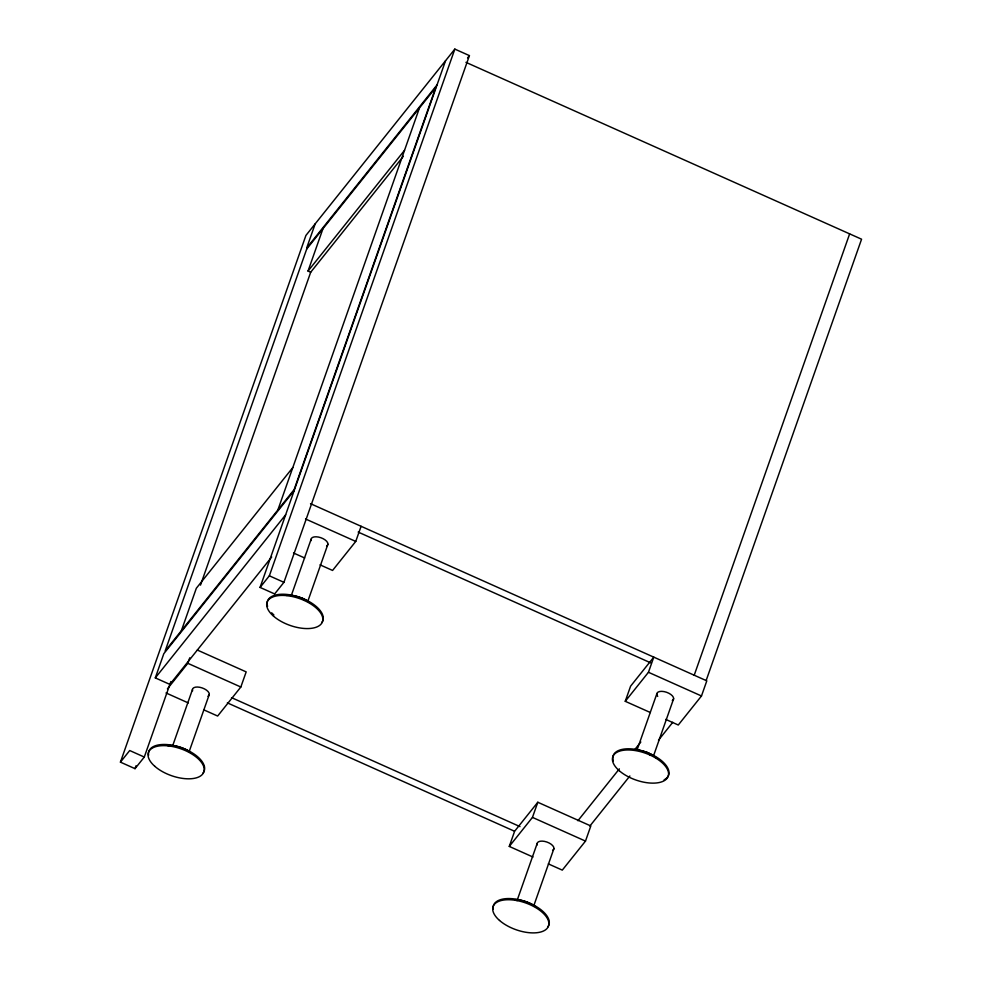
<?xml version="1.0" encoding="UTF-8"?>
<svg xmlns="http://www.w3.org/2000/svg" width="982" height="982" viewBox="0 0 982 982"><rect width="100%" height="100%" fill="white"/><g stroke="black" fill="none" stroke-linecap="round" stroke-linejoin="round"><path stroke-width="1.47" d="M170.88 681.545L144.293 757.048L135.013 768.661L120.43 762.142L305.918 235.435L454.838 49.1L469.421 55.618L283.933 582.326L274.653 593.938L260.07 587.42L445.558 60.712M271.695 557.003L169.874 684.405L155.303 677.887L163.822 653.668L294.183 490.558M315.197 223.822L306.666 248.041L437.027 84.931M181.4 630.665L196.326 588.279L292.82 467.542M403.369 156.273L310.693 272.235L308.041 271.044L322.968 228.671M135.013 768.661L136.032 765.764M200.5 585.137L310.693 272.235M167.406 688.848L187.82 663.316L189.759 657.805M172.869 745.191L192.46 689.573M189.207 751.476L209.289 694.434M277.894 509.928L419.461 107.934M260.07 587.42L269.35 575.808L454.838 49.1M203.691 709.802L217.648 716.038L240.835 687.019L246.175 671.884L197.333 650.047M291.507 594.957L311.085 539.339M304.052 600.383L304.469 599.216M307.832 601.242L327.914 544.188M320.009 564.834L332.567 570.444L355.754 541.426L361.094 526.291M532.993 857.028L509.277 846.423L514.605 831.288L537.805 802.257L590.82 825.96L585.493 841.095L562.293 870.126L548.349 863.89M509.277 846.423L532.465 817.392L537.805 802.257M517.023 900.69L537.117 843.648M533.852 905.551L553.946 848.509M625.252 701.308L630.591 686.173L653.779 657.142L648.451 672.277L625.252 701.308L650.366 712.527M637.22 749.512L656.811 693.893M649.765 754.937L650.182 753.771M653.546 755.796L673.64 698.754M694.213 675.223L849.639 233.876M706.144 680.551L861.57 239.203L465.947 62.345M665.722 719.389L678.28 725.011L701.479 695.98L706.807 680.845L310.521 503.68M467.567 57.938L469.421 55.618M308.041 271.044L404.535 150.307M155.303 677.887L285.664 514.764M120.43 762.142L129.71 750.53L144.293 757.048M577.919 820.731L619.372 768.857M634.654 749.745L640.829 742.011M589.838 826.071L629.879 775.976M658.48 740.195L672.78 722.298M326.576 546.041L327.522 545.231A8.801 4.272 19.4 0 0 323.115 538.676A8.801 4.272 19.4 0 0 312.436 537.485L311.49 538.296A8.801 4.272 19.4 0 0 311.269 540.542M207.951 696.275L208.896 695.465A8.801 4.272 19.4 0 0 204.489 688.91A8.801 4.272 19.4 0 0 193.798 687.719L192.853 688.529A8.801 4.272 19.4 0 0 192.632 690.776M672.289 700.596L673.235 699.798A8.801 4.272 19.4 0 0 668.84 693.243A8.801 4.272 19.4 0 0 658.149 692.04L657.203 692.85A8.801 4.272 19.4 0 0 657.719 696.385M552.608 850.363L553.541 849.553A8.801 4.272 19.4 0 0 549.147 842.998A8.801 4.272 19.4 0 0 538.455 841.807L537.51 842.605A8.801 4.272 19.4 0 0 537.289 844.864M358.16 532.072L650.833 662.911M305.525 518.975L355.754 541.426M648.451 672.277L701.479 695.98M293.495 552.989L304.653 557.972M269.35 575.808L283.933 582.326M187.82 663.316L240.835 687.019M532.465 817.392L585.493 841.095M231.531 697.65L520.006 826.611M227.358 702.867L514.421 831.202M166.019 692.961L188.335 702.94M647.384 752.445L648.562 753.071M301.658 597.891L302.837 598.504M613.308 760.915A29.35 14.227 19.4 0 1 646.635 752.322A29.35 14.227 19.4 0 1 664.114 779.831M636.262 749.929A18.781 9.108 19.4 0 1 652.748 755.281M654 756.103A18.781 9.108 19.4 0 1 656.246 757.859M493.259 909.307A29.35 14.227 19.4 0 1 524.523 901.243A29.35 14.227 19.4 0 1 547.723 926.996M515.133 899.635A18.781 9.108 19.4 0 1 535.485 906.73M148.601 755.219A29.35 14.227 19.4 0 1 179.866 747.155A29.35 14.227 19.4 0 1 203.065 772.908M167.775 745.694A18.781 9.108 19.4 0 1 173.409 745.743M174.931 745.952A18.781 9.108 19.4 0 1 190.827 752.642M273.892 614.953A29.35 14.227 19.4 0 1 271.683 612.817M267.583 606.36A29.35 14.227 19.4 0 1 297.288 596.54A29.35 14.227 19.4 0 1 321.703 622.674M286.413 595.46A18.781 9.108 19.4 0 1 292.047 595.497M293.569 595.718A18.781 9.108 19.4 0 1 310.533 603.292M306.728 248.986L165.16 650.98L294.134 489.613L435.701 87.619L306.728 248.986M619.2 770.674A29.35 14.227 19.4 0 0 666.999 778.407A29.35 14.227 19.4 0 0 635.268 750.567A29.35 14.227 19.4 0 0 619.2 770.674M499.507 920.441A29.35 14.227 19.4 0 0 547.305 928.162A29.35 14.227 19.4 0 0 515.575 900.334A29.35 14.227 19.4 0 0 499.507 920.441M154.849 766.353A29.35 14.227 19.4 0 0 202.66 774.074A29.35 14.227 19.4 0 0 170.917 746.246A29.35 14.227 19.4 0 0 154.849 766.353M273.487 616.119A29.35 14.227 19.4 0 0 321.286 623.84A29.35 14.227 19.4 0 0 289.555 596.013A29.35 14.227 19.4 0 0 273.487 616.119"/></g></svg>
